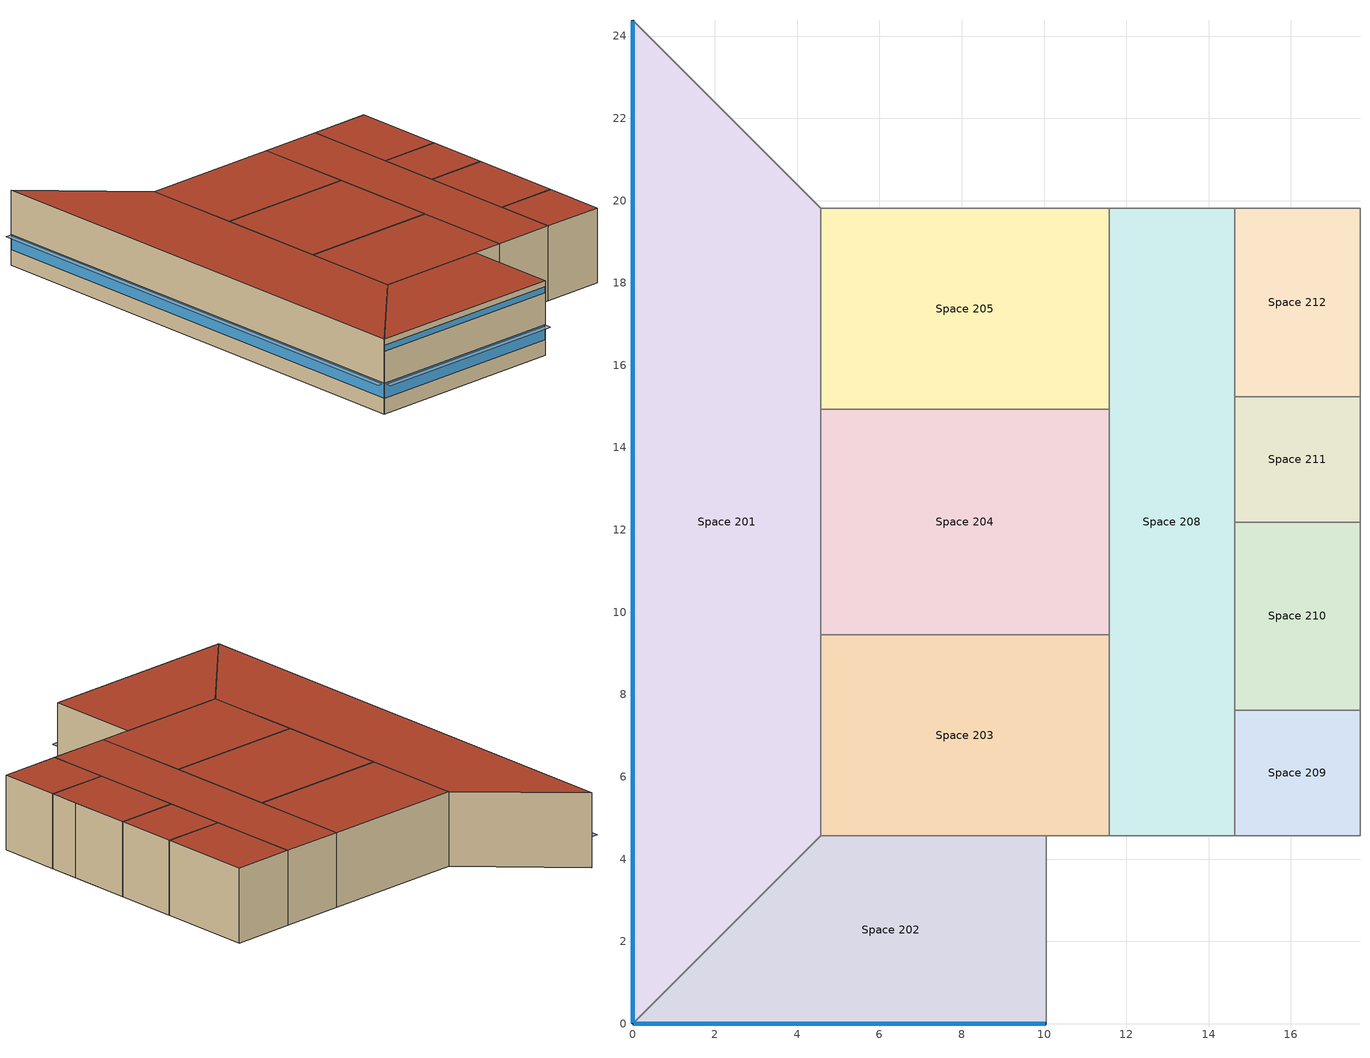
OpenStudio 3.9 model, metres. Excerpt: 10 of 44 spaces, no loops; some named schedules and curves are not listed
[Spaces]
Space 212
 floor to Space 112: 17.68,19.81 17.68,15.24 14.63,15.24 14.63,19.81 z3.66
 wall to Space 215: 17.68,15.24 17.68,19.81 z3.66:7.32
 wall to Space 211: 14.63,15.24 17.68,15.24 z3.66:7.32
 wall to Space 208: 14.63,19.81 14.63,15.24 z3.66:7.32
 wall to Space 206: 17.68,19.81 14.63,19.81 z3.66:7.32
 roof outside: 14.63,19.81 14.63,15.24 17.68,15.24 17.68,19.81 z7.32
Space 210
 floor to Space 110: 14.63,7.62 14.63,12.19 17.68,12.19 17.68,7.62 z3.66
 wall to Space 214: 17.68,9.14 17.68,12.19 z3.66:7.32
 wall to Space 211: 17.68,12.19 14.63,12.19 z3.66:7.32
 wall to Space 213: 17.68,7.62 17.68,9.14 z3.66:7.32
 wall to Space 209: 14.63,7.62 17.68,7.62 z3.66:7.32
 wall to Space 208: 14.63,12.19 14.63,7.62 z3.66:7.32
 roof outside: 14.63,12.19 14.63,7.62 17.68,7.62 17.68,12.19 z7.32
Space 209
 floor to Space 109: 17.68,7.62 17.68,4.57 14.63,4.57 14.63,7.62 z3.66
 wall to Space 213: 17.68,4.57 17.68,7.62 z3.66:7.32
 wall to Space 207: 14.63,4.57 17.68,4.57 z3.66:7.32
 wall to Space 208: 14.63,7.62 14.63,4.57 z3.66:7.32
 roof outside: 14.63,7.62 14.63,4.57 17.68,4.57 17.68,7.62 z7.32
Space 204
 floor to Space 105: 11.58,14.94 11.58,9.45 4.57,9.45 4.57,14.94 z3.66
 wall to Space 208: 11.58,9.45 11.58,14.94 z3.66:7.32
 wall to Space 203: 4.57,9.45 11.58,9.45 z3.66:7.32
 wall to Space 201: 4.57,14.94 4.57,9.45 z3.66:7.32
 wall to Space 205: 11.58,14.94 4.57,14.94 z3.66:7.32
 roof outside: 4.57,14.94 4.57,9.45 11.58,9.45 11.58,14.94 z7.32
Space 201
 floor to Space 101: 0,0 0,24.38 4.57,19.81 4.57,4.57 z3.66
 wall outside: 0,24.38 0,0 z3.66:7.32
 wall to Space 206: 4.57,19.81 0,24.38 z3.66:7.32
 wall to Space 205: 4.57,14.94 4.57,19.81 z3.66:7.32
 wall to Space 203: 4.57,4.57 4.57,9.45 z3.66:7.32
 wall to Space 202: 0,0 4.57,4.57 z3.66:7.32
 window (AEDG-SmMdOff View Glazing EastWest): 0,24.36 0,0.03 z4.42:5.15
 roof outside: 0,24.38 0,0 4.57,4.57 4.57,19.81 z7.32
Space 205
 floor to Space 106: 11.58,19.81 11.58,14.94 4.57,14.94 4.57,19.81 z3.66
 wall to Space 208: 11.58,14.94 11.58,19.81 z3.66:7.32
 wall to Space 206: 11.58,19.81 4.57,19.81 z3.66:7.32
 roof outside: 4.57,19.81 4.57,14.94 11.58,14.94 11.58,19.81 z7.32
Space 208
 floor to Space 108: 11.58,4.57 11.58,19.81 14.63,19.81 14.63,4.57 z3.66
 wall to Space 211: 14.63,12.19 14.63,15.24 z3.66:7.32
 wall to Space 207: 11.58,4.57 14.63,4.57 z3.66:7.32
 wall to Space 203: 11.58,9.45 11.58,4.57 z3.66:7.32
 wall to Space 206: 14.63,19.81 11.58,19.81 z3.66:7.32
 roof outside: 11.58,19.81 11.58,4.57 14.63,4.57 14.63,19.81 z7.32
Space 211
 floor to Space 111: 17.68,15.24 17.68,12.19 14.63,12.19 14.63,15.24 z3.66
 wall to Space 214: 17.68,12.19 17.68,15.24 z3.66:7.32
 roof outside: 14.63,15.24 14.63,12.19 17.68,12.19 17.68,15.24 z7.32
Space 203
 floor to Space 104: 4.57,4.57 4.57,9.45 11.58,9.45 11.58,4.57 z3.66
 wall to Space 207: 10.06,4.57 11.58,4.57 z3.66:7.32
 wall to Space 202: 4.57,4.57 10.06,4.57 z3.66:7.32
 roof outside: 4.57,9.45 4.57,4.57 11.58,4.57 11.58,9.45 z7.32
Space 202
 floor to Space 102: 0,0 4.57,4.57 10.06,4.57 10.06,0 z3.66
 wall outside: 0,0 10.06,0 z3.66:7.32
 wall to Space 207: 10.06,0 10.06,4.57 z3.66:7.32
 window (AEDG-SmMdOff View Glazing South): 0.03,0 10.03,0 z4.42:5.15
 window (AEDG-SmMdOff Daylight Glazing South): 0.03,0 10.03,0 z6.71:7.01
 roof outside: 10.06,0 10.06,4.57 4.57,4.57 0,0 z7.32
shading: 0,24.36 -0.37,24.36 -0.37,0.03 0,0.03 z5.15; 0.03,0 0.03,-0.37 10.03,-0.37 10.03,0 z5.15
[Building]
Building 1: Space Type=Building Default Space Type; Default Construction Set=90.1-2004 - Office - ASHRAE 169-2006-5B; Standards Building Type=Office
[Site]
Aurora Buckley Field Angb: Latitude {deg}=39.72; Longitude {deg}=-104.75; Time Zone {hr}=-7; Elevation {m}=1726
[ClimateZones]
Climate Zone Institution Name 1=ASHRAE; Climate Zone Document Name 1=ANSI/ASHRAE Standard 169; Climate Zone Document Year 1=2006; Climate Zone Value 1=5B; Climate Zone Institution Name 2=CEC; Climate Zone Document Name 2=California Climate Zone Descriptions; Climate Zone Document Year 2=1995
[Site:WaterMainsTemperature]
Calculation Method=Correlation; Annual Average Outdoor Air Temperature {C}=9.95; Maximum Difference In Monthly Average Outdoor Air Temperatures {deltaC}=23.7
[SizingPeriod:DesignDay] Barometric Pressure {Pa}=82237; Rain Indicator=No; Snow Indicator=No; Day of Month=21; Daylight Saving Time Indicator=No; Humidity Condition Type=Wetbulb; Dry-Bulb Temperature Range Modifier Type=DefaultMultipliers
Name | Maximum Dry-Bulb Temperature {C} | Daily Dry-Bulb Temperature Range {deltaC} | Wind Speed {m/s} | Wind Direction {deg} | Month | Day Type | Wetbulb or DewPoint at Maximum Dry-Bulb {C} | Solar Model Indicator | ASHRAE Clear Sky Optical Depth for Beam Irradiance | ASHRAE Clear Sky Optical Depth for Diffuse Irradiance | Sky Clearness
Aurora Buckley Field Angb Ann Clg .4% Condns DB=>MWB 1 | 33.9 | 14.8 | 3.6 | 30 | 7 | SummerDesignDay | 15 | ASHRAETau | 0.423 | 2.02
Aurora Buckley Field Angb Ann Clg .4% Condns WB=>MDB 1 | 26.3 | 14.8 | 3.6 | 30 | 7 | SummerDesignDay | 17.9 | ASHRAETau | 0.423 | 2.02
Aurora Buckley Field Angb Ann Htg 99.6% Condns DB 1 | -17.9 | 0 | 2.5 | 180 | 12 | WinterDesignDay | -17.9 | ASHRAEClearSky |  |  | 0
[Material:NoMass] Roughness=Smooth; Thermal Absorptance=0.9; Solar Absorptance=0.7
Name | Thermal Resistance {m2-K/W} | Visible Absorptance
Typical Insulation R-8.93 67 | 1.57183 | 0.7
Typical Carpet Pad; CP02 CARPET PAD 2 | 0.21648 | 0.8
Typical Insulation R-0.58 181 | 0.101875 | 0.7
Typical Insulation R-0.54 1 | 0.0945033 | 0.7
Typical Insulation R-31 | 5.44405 | 0.7
[WindowMaterial:Glazing] Optical Data Type=SpectralAverage; Infrared Transmittance at Normal Incidence=0; Front Side Infrared Hemispherical Emissivity=0.84; Back Side Infrared Hemispherical Emissivity=0.84; Conductivity {W/m-K}=0.9; Dirt Correction Factor for Solar and Visible Transmittance=1; Solar Diffusing=No
Name | Thickness {m} | Solar Transmittance at Normal Incidence | Front Side Solar Reflectance at Normal Incidence | Back Side Solar Reflectance at Normal Incidence | Visible Transmittance at Normal Incidence | Front Side Visible Reflectance at Normal Incidence | Back Side Visible Reflectance at Normal Incidence
BLUE 6MM | 0.006 | 0.48 | 0.05 | 0.05 | 0.57 | 0.06 | 0.06
CLEAR 6MM | 0.006 | 0.775 | 0.071 | 0.071 | 0.881 | 0.08 | 0.08
Clear 3mm 1 | 0.003 | 0.837 | 0.075 | 0.075 | 0.898 | 0.081 | 0.081
[WindowMaterial:Blind] Slat Width {m}=0.025; Slat Separation {m}=0.01875; Front Side Slat Beam Solar Reflectance=0.5; Back Side Slat Beam Solar Reflectance=0.5; Front Side Slat Diffuse Solar Reflectance=0.5; Back Side Slat Diffuse Solar Reflectance=0.5; Slat Beam Visible Transmittance=0
Window Material Blind 1; Window Material Blind 2
[WindowMaterial:SimpleGlazingSystem]
Name | U-Factor {W/m2-K} | Solar Heat Gain Coefficient | Visible Transmittance
U 1.17 SHGC 0.49 Simple Glazing U-1.17 SHGC 0.0 51 | 6.64357 | 0.49 | 0.38
AEDG-SmMdOff View Glazing South-mat; AEDG-SmMdOff View Glazing EastWest-mat | 2.21452 | 0.38 | 0.3
AEDG-SmMdOff Daylight Glazing South-mat | 5.50792 | 0.58 | 0.7
[DefaultSurfaceConstructions]
Name | Floor Construction | Wall Construction | Roof Ceiling Construction
Default Surface Constructions 718 | Typical Insulated Exterior Mass Floor R-11.49 67 | Concrete 8in HW Exterior Wall | Typical IEAD Roof R-15.87 164
Default Surface Constructions 719 | Typical Interior Floor | Typical Interior Wall | Typical Interior Ceiling
Default Surface Constructions 720 | Typical Insulated Carpeted 6in Slab Floor | Typical Insulated Basement Mass Wall
[DefaultSubSurfaceConstructions]
Name | Fixed Window Construction | Operable Window Construction | Door Construction | Glass Door Construction | Overhead Door Construction | Skylight Construction | Tubular Daylight Dome Construction | Tubular Daylight Diffuser Construction
Default Sub Surface Constructions 479 | U 0.57 SHGC 0.49 Dbl Blue 6mm/6mm Air | U 0.57 SHGC 0.49 Dbl Blue 6mm/6mm Air | Typical Insulated Metal Door R-1.43 181 | U 0.57 SHGC 0.49 Dbl Blue 6mm/6mm Air | Typical Overhead Door | U 1.17 SHGC 0.49 Simple Glazing Skylight U-1.17 SHGC 0.0 51 | Typical Interior Window | Typical Interior Window
Default Sub Surface Constructions 480 | Typical Interior Window | Typical Interior Window | Typical Interior Door
[DefaultConstructionSet]
90.1-2004 - Office - ASHRAE 169-2006-5B: Default Exterior Surface Constructions=Default Surface Constructions 718; Default Interior Surface Constructions=Default Surface Constructions 719; Default Ground Contact Surface Constructions=Default Surface Constructions 720; Default Exterior SubSurface Constructions=Default Sub Surface Constructions 479; Default Interior SubSurface Constructions=Default Sub Surface Constructions 480; Interior Partition Construction=Typical Interior Partition
[Construction]
Typical Interior Partition; Typical Interior Door: G05 25mm wood
Typical Insulated Exterior Mass Floor R-11.49 67: Typical Insulation R-8.93 67, 4 in. Normalweight Concrete Floor, Typical Carpet Pad
Typical IEAD Roof R-15.87 164: Roof Membrane, Typical Insulation R-31, Metal Roof Surface - adj
Typical Interior Floor: 100mm Normalweight concrete floor, CP02 CARPET PAD 2
Typical Interior Wall: G01 13mm gypsum board - adj, G01 13mm gypsum board - adj
Typical Interior Ceiling: CP02 CARPET PAD 2, 100mm Normalweight concrete floor
Typical Insulated Carpeted 6in Slab Floor: 6 in. Normalweight Concrete Floor, Typical Carpet Pad
Typical Insulated Basement Mass Wall: 8 in. Concrete Block Basement Wall
U 0.57 SHGC 0.49 Dbl Blue 6mm/6mm Air: BLUE 6MM, AIR 6MM, CLEAR 6MM
Typical Insulated Metal Door R-1.43 181: F08 Metal surface, Typical Insulation R-0.58 181
Typical Overhead Door: Typical Insulation R-0.54 1
U 1.17 SHGC 0.49 Simple Glazing Skylight U-1.17 SHGC 0.0 51: U 1.17 SHGC 0.49 Simple Glazing U-1.17 SHGC 0.0 51
Typical Interior Window: Clear 3mm 1
Concrete 8in HW Exterior Wall: 25mm Stucco, 8IN CONCRETE HW RefBldg, 5/8 in. Gypsum Board - adj, Typical Insulation R-31, 5/8 in. Gypsum Board - adj
AEDG-SmMdOff View Glazing South: AEDG-SmMdOff View Glazing South-mat
AEDG-SmMdOff View Glazing EastWest: AEDG-SmMdOff View Glazing EastWest-mat
AEDG-SmMdOff Daylight Glazing South: AEDG-SmMdOff Daylight Glazing South-mat
[Material]
Name | Roughness | Thickness {m} | Conductivity {W/m-K} | Density {kg/m3} | Specific Heat {J/kg-K} | Thermal Absorptance | Solar Absorptance | Visible Absorptance
G05 25mm wood | MediumSmooth | 0.0254 | 0.15 | 608 | 1630 | 0.9 | 0.5 | 0.5
4 in. Normalweight Concrete Floor | MediumRough | 0.1016 | 2.31 | 2322 | 832 | 0.9 | 0.7 | 0.7
8IN CONCRETE HW RefBldg | Rough | 0.2032 | 1.311 | 2240 | 836.8 | 0.9 | 0.7 | 0.7
Roof Membrane | VeryRough | 0.0095 | 0.16 | 1121.29 | 1460 | 0.9 | 0.7 | 0.7
Metal Roof Surface - adj | Smooth | 0.0008 | 45.28 | 7824 | 500 | 0.9 | 0.7 | 0.2
100mm Normalweight concrete floor | MediumRough | 0.1016 | 2.31045 | 2322 | 832.557 |  | 0 | 0
G01 13mm gypsum board - adj | Smooth | 0.0127 | 0.160031 | 800.001 | 1090.73 | 0.9 | 0.7 | 0.3
6 in. Normalweight Concrete Floor | MediumRough | 0.1524 | 2.31 | 2322 | 832 | 0.9 | 0.7 | 0.7
8 in. Concrete Block Basement Wall | MediumRough | 0.2032 | 1.326 | 1842 | 912 | 0.9 | 0.7 | 0.7
F08 Metal surface | Smooth | 0.0008 | 45.28 | 7824 | 500 | 0.9 | 0.7 | 0.7
25mm Stucco | Smooth | 0.0254 | 0.72 | 1856 | 840 | 0.9 | 0.7 | 0.7
5/8 in. Gypsum Board - adj | MediumSmooth | 0.0159 | 0.16 | 800 | 1090 | 0.9 | 0.7 | 0.3
[WindowMaterial:Gas]
AIR 6MM: Gas Type=Air; Thickness {m}=0.0063
[DesignSpecification:OutdoorAir] Outdoor Air Method=Sum
Name | Outdoor Air Flow per Person {m3/s-person} | Outdoor Air Flow per Floor Area {m3/s-m2}
Conference Outdoor Air 1; Open Office Outdoor Air 1; Private Office Outdoor Air 1 | 0.00235974 | 0.0003048
Corridor Outdoor Air 1 | 0 | 0.0003048
Lounge Outdoor Air 1 | 0.00235974 | 0.0006096
[ThermostatSetpoint:DualSetpoint] Heating Setpoint Temperature Schedule=General Heating Setpt; Cooling Setpoint Temperature Schedule=General Cooling Setpt
Thermostat Setpoint Dual Setpoint 46; Thermostat Setpoint Dual Setpoint 57; Thermostat Setpoint Dual Setpoint 59; Thermostat Setpoint Dual Setpoint 70; Thermostat Setpoint Dual Setpoint 71; Thermostat Setpoint Dual Setpoint 72; Thermostat Setpoint Dual Setpoint 73; Thermostat Setpoint Dual Setpoint 74; Thermostat Setpoint Dual Setpoint 77; Thermostat Setpoint Dual Setpoint 78
[ShadingControl] Shading Type=InteriorBlind; Multiple Surface Control Type=Sequential
Name | Shading Device Material | Sub Surface Name 1 | Sub Surface Name 2 | Sub Surface Name 3 | Sub Surface Name 4
Shading Control 1 | Window Material Blind 1
Shading Control 2 | Window Material Blind 2 | Sub Surface 1 | Sub Surface 2 | Sub Surface 15 | Sub Surface 16
[DefaultScheduleSet] People Activity Level Schedule=General Activity
Name | Hours of Operation Schedule | Number of People Schedule | Lighting Schedule | Electric Equipment Schedule | Infiltration Schedule
General Schedule Set | General HVAC Availability | General Occupancy | General Lighting | General Equipment | General Infiltration
24hr Schedule Set | 24 Hr Service HVAC Availability | 24 Hr Service People | 24 Hr Service Lighting | 24 Hr Service Equipment | 24 Hr Service Infiltration
High Occupancy | General HVAC Availability | High Density Occupancy | General Lighting | General Equipment | General Infiltration
[SpaceType]
Name | Default Schedule Set | Design Specification Outdoor Air Object | Standards Template | Standards Building Type | Standards Space Type
Conference | High Occupancy | Conference Outdoor Air 1 | 90.1-2004 | Office | Conference
Corridor | General Schedule Set | Corridor Outdoor Air 1 | 90.1-2004 | Office | Corridor
Data | 24hr Schedule Set |  | 90.1-2004 | Office | IT_Room
Elevator | 24hr Schedule Set |  | 90.1-2004 | Office
Lounge | High Occupancy | Lounge Outdoor Air 1 | 90.1-2004 | Office | BreakRoom
Open Office | General Schedule Set | Open Office Outdoor Air 1 | 90.1-2004 | Office | OpenOffice
Private Office | General Schedule Set | Private Office Outdoor Air 1 | 90.1-2004 | Office | ClosedOffice
Restroom | General Schedule Set |  | 90.1-2004 | Office | Restroom
Building Default Space Type
[People:Definition] Number of People Calculation Method=Area/Person; Fraction Radiant=0.3
Name | Space Floor Area per Person {m2/person}
Conference People Definition; Lounge People Definition | 1.85806
Corridor People Definition; Data People Definition; Elevator People Definition | 92.90304
Open Office People Definition; Private Office People Definition | 13.9355
Restroom People Definition | 46.45152
[People] Multiplier=1
Name | People Definition | Space or SpaceType
Conference People | Conference People Definition | Conference
Corridor People | Corridor People Definition | Corridor
Data People | Data People Definition | Data
Elevator People | Elevator People Definition | Elevator
Lounge People | Lounge People Definition | Lounge
Open Office People | Open Office People Definition | Open Office
Private Office People | Private Office People Definition | Private Office
Restroom People | Restroom People Definition | Restroom
[Lights:Definition] Design Level Calculation Method=Watts/Area
Name | Watts per Space Floor Area {W/m2}
AEDG SmMdOff - Conference lights | 8.28821
AEDG SmMdOff - Corridor lights | 5.38196
AEDG SmMdOff - IT_Room lights | 6.8889
Elevator Lights Definition | 4.9514
AEDG SmMdOff - BreakRoom lights | 7.85765
AEDG SmMdOff - OpenOffice lights | 7.31946
AEDG SmMdOff - ClosedOffice lights | 9.52606
AEDG SmMdOff - Restroom lights | 8.82641
[Lights] Fraction Replaceable=1; Multiplier=1
Name | Lights Definition | Space or SpaceType | Schedule
Conference Lights | AEDG SmMdOff - Conference lights | Conference | General Lighting - Controls Reduction
Corridor Lights | AEDG SmMdOff - Corridor lights | Corridor
Data Lights | AEDG SmMdOff - IT_Room lights | Data | 24 Hr Service Lighting - Controls Reduction
Elevator Lights | Elevator Lights Definition | Elevator
Lounge Lights | AEDG SmMdOff - BreakRoom lights | Lounge
Open Office Lights | AEDG SmMdOff - OpenOffice lights | Open Office | General Lighting - Controls Reduction
Private Office Lights | AEDG SmMdOff - ClosedOffice lights | Private Office | General Lighting - Controls Reduction
Restroom Lights | AEDG SmMdOff - Restroom lights | Restroom | General Lighting - Controls Reduction
[ElectricEquipment:Definition] Design Level Calculation Method=Watts/Area
Name | Watts per Space Floor Area {W/m2}
AEDG SmMdOff - Conference electric equipment | 3.98265
AEDG SmMdOff - Corridor electric equipment | 1.72223
AEDG SmMdOff - IT_Room electric equipment | 16.7917
AEDG SmMdOff - BreakRoom electric equipment | 48.007
AEDG SmMdOff - OpenOffice electric equipment | 7.64238
AEDG SmMdOff - ClosedOffice electric equipment | 6.8889
AEDG SmMdOff - Restroom electric equipment | 0.753474
Elevator Electric Equipment Definition | 7.26564
[ElectricEquipment]
Name | Electric Equipment Definition | Space or SpaceType | Schedule | Multiplier
Conference Electric Equipment | AEDG SmMdOff - Conference electric equipment | Conference | General Equipment - Controls Reduction | 1
Corridor Electric Equipment | AEDG SmMdOff - Corridor electric equipment | Corridor | General Equipment - Controls Reduction | 1
Data Electric Equipment | AEDG SmMdOff - IT_Room electric equipment | Data | 24 Hr Service Equipment - Controls Reduction | 1
Lounge Electric Equipment | AEDG SmMdOff - BreakRoom electric equipment | Lounge | General Equipment - Controls Reduction | 1
Open Office Electric Equipment | AEDG SmMdOff - OpenOffice electric equipment | Open Office | General Equipment - Controls Reduction | 1
Private Office Electric Equipment | AEDG SmMdOff - ClosedOffice electric equipment | Private Office | General Equipment - Controls Reduction | 1
Restroom Electric Equipment | AEDG SmMdOff - Restroom electric equipment | Restroom | General Equipment - Controls Reduction | 1
Electric Equipment 1 | Elevator Electric Equipment Definition | Elevator | 24 Hr Service Equipment - Controls Reduction
[Space] Building Story=Story 2
Name | Space Type | Thermal Zone
Space 211 | Data | Zone - Space 211
Space 210 | Restroom | Zone - Space 210
Space 205 | Private Office | Zone - Space 205
Space 202 | Conference | Zone - Space 202
Space 201 | Open Office | Zone - Space 201
Space 212 | Lounge | Zone - Space 212
Space 209 | Elevator | Zone - Space 209
Space 204 | Open Office | Zone - Space 204
Space 203 | Open Office | Zone - Space 203
Space 208 | Corridor | Zone - Space 208
[BuildingStory]
Story 2: Nominal Z Coordinate {m}=3.6576; Nominal Floor to Floor Height {m}=3.6576; Nominal Floor to Ceiling Height {m}=3.6576
[ThermalZone] Use Ideal Air Loads=No
Zone - Space 201: Thermostat=Thermostat Setpoint Dual Setpoint 70
Zone - Space 202: Thermostat=Thermostat Setpoint Dual Setpoint 71; Primary Daylighting Control=Space 202 sensor; Fraction of Zone Controlled by Primary Daylighting Control=1
Zone - Space 203: Thermostat=Thermostat Setpoint Dual Setpoint 72
Zone - Space 204: Thermostat=Thermostat Setpoint Dual Setpoint 73
Zone - Space 205: Thermostat=Thermostat Setpoint Dual Setpoint 74
Zone - Space 208: Thermostat=Thermostat Setpoint Dual Setpoint 57
Zone - Space 209: Thermostat=Thermostat Setpoint Dual Setpoint 46
Zone - Space 210: Thermostat=Thermostat Setpoint Dual Setpoint 77
Zone - Space 211: Thermostat=Thermostat Setpoint Dual Setpoint 59
Zone - Space 212: Thermostat=Thermostat Setpoint Dual Setpoint 78
[SpaceInfiltration:DesignFlowRate] Design Flow Rate Calculation Method=Flow/ExteriorArea; Flow per Exterior Surface Area {m3/s-m2}=0.000254
Name | Space or SpaceType
Space Infiltration Design Flow Rate 3 | Conference
Space Infiltration Design Flow Rate 4 | Lounge
Space Infiltration Design Flow Rate 6 | Corridor
Space Infiltration Design Flow Rate 7 | Data
Space Infiltration Design Flow Rate 8 | Elevator
Space Infiltration Design Flow Rate 9 | Open Office
Space Infiltration Design Flow Rate 10 | Private Office
Space Infiltration Design Flow Rate 11 | Restroom
[DaylightingDevice:Shelf]
Daylighting Device Shelf 4: Window=Sub Surface 18; Inside Shelf=Interior Partition Surface 4
[Daylighting:Control]
Space 202 sensor: Space=Space 202; Position X-Coordinate {m}=5.0292; Position Y-Coordinate {m}=2.92331; Position Z-Coordinate {m}=4.572; Phi Rotation Around Z-Axis {deg}=180; Illuminance Setpoint {lux}=499.984
[Exterior:Lights:Definition]
Name | Design Level {W}
Exterior Lights - Facade Definition | 250
Exterior Lights - Parking Definition | 1800
Exterior Lights - Walkway Definition | 1600
[Exterior:Lights] Control Option=AstronomicalClock
Name | Exterior Lights Definition | Schedule
250.0 w Exterior Light | Exterior Lights - Facade Definition | Exterior Lights - Facade
1800.0 w Exterior Light | Exterior Lights - Parking Definition | Exterior Lights - Parking
1600.0 w Exterior Light | Exterior Lights - Walkway Definition | Exterior Lights - Walkway
[HeatExchanger:AirToAir:SensibleAndLatent] Availability Schedule=Always On Discrete; Nominal Supply Air Flow Rate {m3/s}=autosize; Sensible Effectiveness at 100% Heating Air Flow=0.756; Latent Effectiveness at 100% Heating Air Flow=0; Sensible Effectiveness at 100% Cooling Air Flow=0.747; Latent Effectiveness at 100% Cooling Air Flow=0; Supply Air Outlet Temperature Control=Yes; Heat Exchanger Type=Rotary; Frost Control Type=MinimumExhaustTemperature; Threshold Temperature {C}=1.66667; Initial Defrost Time Fraction=0.167; Rate of Defrost Time Fraction Increase {1/K}=1.44; Economizer Lockout=Yes
Name | Nominal Electric Power {W} | Sensible Effectiveness of Heating Air Flow Curve | Latent Effectiveness of Heating Air Flow Curve | Sensible Effectiveness of Cooling Air Flow Curve | Latent Effectiveness of Cooling Air Flow Curve
23 Zone PVAV ERV | 248.993 | 23 Zone PVAV ERV_SensHeatEff | 23 Zone PVAV ERV_LatHeatEff | 23 Zone PVAV ERV_SensCoolEff | 23 Zone PVAV ERV_LatCoolEff
21 Zone PVAV ERV | 245.31 | 21 Zone PVAV ERV_SensHeatEff | 21 Zone PVAV ERV_LatHeatEff | 21 Zone PVAV ERV_SensCoolEff | 21 Zone PVAV ERV_LatCoolEff
[SetpointManager:OutdoorAirPretreat] Minimum Setpoint Temperature {C}=-99; Maximum Setpoint Temperature {C}=99; Minimum Setpoint Humidity Ratio {kgWater/kgDryAir}=1e-05; Maximum Setpoint Humidity Ratio {kgWater/kgDryAir}=1
Setpoint Manager Outdoor Air Pretreat 2; Setpoint Manager Outdoor Air Pretreat 3
[Schedule:Ruleset]
Name | Default Day Schedule | Summer Design Day Schedule | Winter Design Day Schedule
Exterior Lights - Facade | Exterior Lights - Facade Schedule Week Day | Exterior Lights - Facade Summer Design Day | Exterior Lights - Facade Winter Design Day
Exterior Lights - Parking | Exterior Lights - Parking Schedule Week Day | Exterior Lights - Parking Summer Design Day | Exterior Lights - Parking Winter Design Day
